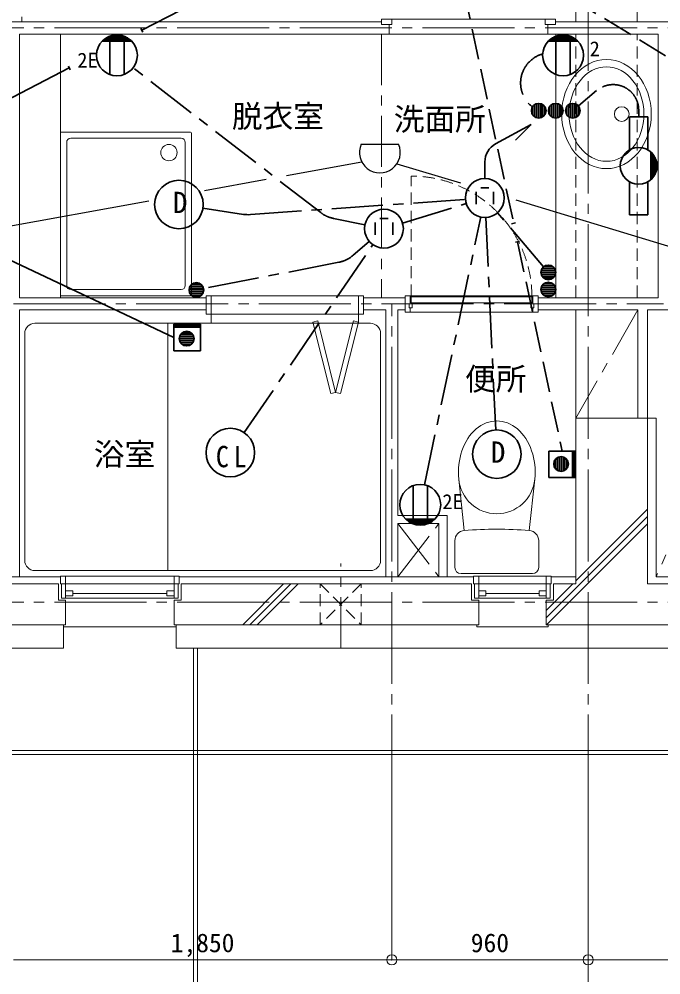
# Model space of a CAD drawing. Units: millimetres at full size, sheet at 1:50. Extents: x -9674 to 9699, y -6794 to 6791.
# Drawn here: x -990 to 2148, y -4199 to 478 of the extents above; entities that cross this region are included whole.
import ezdxf
from ezdxf.enums import TextEntityAlignment as Align

# ---------------------------------------------------------------- set-up
doc = ezdxf.new("R2010")
doc.units = ezdxf.units.MM
doc.header["$LTSCALE"] = 50
doc.header["$PDMODE"] = 32
doc.header["$PDSIZE"] = 50
for name, pattern in [('CHAIN1', [8, 5, -1, 1, -1]), ('CHAIN2', [12, 9, -1, 1, -1]), ('DASHED1', [1.8, 1.2, -0.6]), ('DASHED3', [4, 3, -1])]:
    doc.linetypes.add(name, pattern=pattern)
for name, color, linetype, lineweight in [('1-0_芯', 134, 'CHAIN2', 9), ('1-1_躯体', 134, 'Continuous', 9), ('1-2_間仕切', 134, 'Continuous', 9), ('1-3_建具', 134, 'Continuous', 9), ('1-4_仕上げ', 134, 'Continuous', 9), ('1-5_設備', 134, 'Continuous', 9), ('1-6_ﾊﾞﾙｺﾆｰ・階段', 134, 'Continuous', 9), ('1-7_その他', 134, 'DASHED1', 9), ('1-8_ハッチ', 134, 'Continuous', 9), ('1-B_寸法', 134, 'Continuous', 9), ('1-C_梁', 134, 'DASHED1', 9), ('1-D_記号', 134, 'CHAIN1', 9), ('2-0_芯', 2, 'Continuous', 35), ('2-E', 2, 'Continuous', 35), ('3-3', 1, 'Continuous', 25), ('3-E', 3, 'Continuous', 35)]:
    doc.layers.add(name, color=color, linetype=linetype, lineweight=lineweight)
doc.layers.add('1-A_文字', color=134, linetype='Continuous')
doc.styles.add('ＭＳ ゴシック', font='')
doc.styles.get('ＭＳ ゴシック').set_extended_font_data('MS Gothic')

msp = doc.modelspace()

# ---------------------------------------------------------------- linework, layer by layer
at = {"layer": '1-0_芯'}
for p, q in [((1792.5, -3375.62), (1792.5, 4844.38)), ((-8617.5, 434.38), (2962.5, 434.38)), ((-1017.5, -915.62), (2161.5, -915.62)), ((832.5, -3375.62), (832.5, -915.62)), ((-8617.5, -2375.62), (8392.5, -2375.62))]:
    msp.add_line(p, q, dxfattribs=at)
at = {"layer": '1-1_躯体'}
for p, q in [((1732.5, -2285.62), (1732.5, -1475.62)), ((1732.5, -1475.62), (2082.5, -1475.62)), ((2082.5, -2285.62), (2082.5, -1475.62)), ((-797.5, -2285.62), (-2867.5, -2285.62)), ((-797.5, -2285.62), (-797.5, -2365.62)), ((1222.5, -2285.62), (-197.5, -2285.62)), ((1222.5, -2285.62), (1222.5, -2365.62)), ((3035.5, -2285.62), (2082.5, -2285.62)), ((-797.5, -2365.62), (-762.5, -2365.62)), ((-762.5, -2485.62), (-762.5, -2365.62)), ((-232.5, -2485.62), (-232.5, -2365.62)), ((1222.5, -2365.62), (1257.5, -2365.62)), ((1257.5, -2485.62), (1257.5, -2365.62)), ((1622.5, -2365.62), (1587.5, -2365.62)), ((1587.5, -2485.62), (1587.5, -2365.62)), ((-762.5, -2485.62), (-3312.5, -2485.62)), ((1257.5, -2485.62), (-232.5, -2485.62))]:
    msp.add_line(p, q, dxfattribs=at)
for points in [[(-197.5, -2285.62), (-197.5, -2365.62), (-232.5, -2365.62)], [(1732.5, -2285.62), (1622.5, -2285.62), (1622.5, -2365.62)], [(3077.5, -2365.62), (3077.5, -2485.62), (1587.5, -2485.62)]]:
    msp.add_lwpolyline(points, dxfattribs=at)
at = {"layer": '1-2_間仕切'}
for p, q in [((-1457.5, 464.38), (782.5, 464.38)), ((820, 451.88), (820, 404.38)), ((1595, 451.88), (1595, 404.38)), ((1632.5, 464.38), (2187.5, 464.38)), ((-987.5, 404.38), (820, 404.38)), ((-987.5, -885.62), (-987.5, 404.38)), ((2135, 404.38), (1595, 404.38)), ((2135, -885.62), (2135, 404.38)), ((-75.5, -885.62), (-987.5, -885.62)), ((694.5, -885.62), (897.5, -885.62)), ((922.5, -875.62), (1522.5, -875.62)), ((1547.5, -885.62), (2135, -885.62)), ((-75.5, -945.62), (-987.5, -945.62)), ((-987.5, -2250.62), (-987.5, -945.62)), ((694.5, -945.62), (802.5, -945.62)), ((802.5, -2250.62), (802.5, -945.62)), ((862.5, -945.62), (897.5, -945.62)), ((862.5, -1950.62), (862.5, -945.62)), ((1547.5, -945.62), (2035, -945.62)), ((2035, -1475.62), (2035, -945.62)), ((2082.5, -1475.62), (2082.5, -945.62)), ((2082.5, -945.62), (2182.5, -945.62)), ((862.5, -1950.62), (1102.5, -1950.62)), ((1102.5, -2250.62), (1102.5, -1950.62)), ((862.5, -1990.62), (1062.5, -1990.62)), ((862.5, -2250.62), (862.5, -1990.62)), ((1062.5, -2250.62), (1062.5, -1990.62))]:
    msp.add_line(p, q, dxfattribs=at)
at = {"layer": '1-3_建具'}
for p, q in [((782.5, 476.88), (832.5, 476.88)), ((782.5, 476.88), (782.5, 451.88)), ((1582.5, 476.88), (832.5, 476.88)), ((832.5, 476.88), (832.5, 451.88)), ((1582.5, 476.88), (1632.5, 476.88)), ((1582.5, 476.88), (1582.5, 451.88)), ((1632.5, 476.88), (1632.5, 451.88)), ((782.5, 451.88), (832.5, 451.88)), ((1582.5, 451.88), (1632.5, 451.88)), ((820, 404.38), (1595, 404.38)), ((-75.5, -875.62), (-50.5, -875.62)), ((-75.5, -875.62), (-75.5, -965.62)), ((-50.5, -875.62), (669.5, -875.62)), ((-50.5, -965.62), (-50.5, -875.62)), ((669.5, -875.62), (694.5, -875.62)), ((669.5, -875.62), (669.5, -965.62)), ((694.5, -965.62), (694.5, -875.62)), ((897.5, -875.62), (922.5, -875.62)), ((897.5, -875.62), (897.5, -955.62)), ((922.5, -915.62), (922.5, -875.62)), ((927.5, -880.62), (927.5, -910.62)), ((1517.5, -880.62), (927.5, -880.62)), ((1517.5, -910.62), (1517.5, -880.62)), ((1522.5, -875.62), (1547.5, -875.62)), ((1522.5, -915.62), (1522.5, -875.62)), ((1547.5, -875.62), (1547.5, -955.62)), ((927.5, -910.62), (1517.5, -910.62)), ((932.5, -915.62), (932.5, -935.62)), ((1512.5, -935.62), (1512.5, -915.62)), ((1512.5, -915.62), (1527.5, -915.62)), ((1527.5, -915.62), (1527.5, -935.62)), ((-75.5, -965.62), (-50.5, -965.62)), ((-50.5, -965.62), (669.5, -965.62)), ((669.5, -965.62), (694.5, -965.62)), ((897.5, -955.62), (922.5, -955.62)), ((932.5, -935.62), (917.5, -935.62)), ((922.5, -955.62), (922.5, -935.62)), ((1522.5, -955.62), (922.5, -955.62)), ((1527.5, -935.62), (1512.5, -935.62)), ((1522.5, -955.62), (1522.5, -935.62)), ((1522.5, -955.62), (1547.5, -955.62)), ((470.62, -999.55), (446.37, -1005.62)), ((446.37, -1005.62), (533.68, -1354.87)), ((446.37, -1005.62), (533.68, -1354.87)), ((446.37, -1005.62), (533.68, -1354.87)), ((446.37, -1005.62), (533.68, -1354.87)), ((557.93, -1348.8), (470.62, -999.55)), ((557.93, -1348.8), (645.25, -999.55)), ((669.5, -1005.62), (582.19, -1354.87)), ((669.5, -1005.62), (582.19, -1354.87)), ((669.5, -1005.62), (582.19, -1354.87)), ((669.5, -1005.62), (582.19, -1354.87)), ((645.25, -999.55), (669.5, -1005.62)), ((557.93, -1348.8), (533.68, -1354.87)), ((557.93, -1348.8), (582.19, -1354.87)), ((-787.5, -2248.62), (-787.5, -2285.62)), ((-787.5, -2248.62), (-762.5, -2248.62)), ((-787.5, -2285.62), (-762.5, -2285.62)), ((-782.5, -2355.62), (-782.5, -2285.62)), ((-762.5, -2248.62), (-762.5, -2285.62)), ((-232.5, -2248.62), (-762.5, -2248.62)), ((-762.5, -2285.62), (-762.5, -2355.62)), ((-747.5, -2285.62), (-762.5, -2285.62)), ((-762.5, -2285.62), (-247.5, -2285.62)), ((-247.5, -2285.62), (-232.5, -2285.62)), ((-232.5, -2248.62), (-232.5, -2285.62)), ((-207.5, -2248.62), (-232.5, -2248.62)), ((-232.5, -2285.62), (-232.5, -2355.62)), ((-207.5, -2285.62), (-232.5, -2285.62)), ((-212.5, -2355.62), (-212.5, -2285.62)), ((-207.5, -2248.62), (-207.5, -2285.62)), ((1232.5, -2248.62), (1232.5, -2285.62)), ((1232.5, -2248.62), (1257.5, -2248.62)), ((1232.5, -2285.62), (1257.5, -2285.62)), ((1237.5, -2355.62), (1237.5, -2285.62)), ((1257.5, -2248.62), (1257.5, -2285.62)), ((1587.5, -2248.62), (1257.5, -2248.62)), ((1257.5, -2285.62), (1257.5, -2355.62)), ((1272.5, -2285.62), (1257.5, -2285.62)), ((1272.5, -2285.62), (1572.5, -2285.62)), ((1572.5, -2285.62), (1587.5, -2285.62)), ((1587.5, -2248.62), (1587.5, -2285.62)), ((1612.5, -2248.62), (1587.5, -2248.62)), ((1587.5, -2285.62), (1587.5, -2355.62)), ((1612.5, -2285.62), (1587.5, -2285.62)), ((1607.5, -2355.62), (1607.5, -2285.62)), ((1612.5, -2248.62), (1612.5, -2285.62)), ((-267.5, -2332.62), (-727.5, -2332.62)), ((1552.5, -2332.62), (1292.5, -2332.62)), ((-782.5, -2355.62), (-747.5, -2355.62)), ((-727.5, -2344.62), (-762.5, -2344.62)), ((-747.5, -2355.62), (-247.5, -2355.62)), ((-267.5, -2344.62), (-232.5, -2344.62)), ((-212.5, -2355.62), (-247.5, -2355.62)), ((1237.5, -2355.62), (1272.5, -2355.62)), ((1292.5, -2344.62), (1257.5, -2344.62)), ((1272.5, -2355.62), (1572.5, -2355.62)), ((1552.5, -2344.62), (1587.5, -2344.62)), ((1607.5, -2355.62), (1572.5, -2355.62)), ((-772.5, -2485.62), (-772.5, -2600.62)), ((-222.5, -2495.62), (-772.5, -2495.62)), ((-222.5, -2485.62), (-222.5, -2600.62)), ((1247.5, -2485.62), (1247.5, -2495.62))]:
    msp.add_line(p, q, dxfattribs=at)
at = {"layer": '1-3_建具', "linetype": 'DASHED1'}
msp.add_line((927.5, -880.62), (927.5, -290.62), dxfattribs=at)
at = {"layer": '1-3_建具'}
for points in [[(-977.5, 489.38), (-977.5, 464.38), (-1057.5, 464.38)], [(917.5, -935.62), (917.5, -915.62), (932.5, -915.62)], [(-727.5, -2344.62), (-727.5, -2320.62), (-762.5, -2320.62)], [(-267.5, -2344.62), (-267.5, -2320.62), (-232.5, -2320.62)], [(1292.5, -2344.62), (1292.5, -2320.62), (1257.5, -2320.62)], [(1552.5, -2344.62), (1552.5, -2320.62), (1587.5, -2320.62)], [(1597.5, -2485.62), (1597.5, -2495.62), (1247.5, -2495.62)]]:
    msp.add_lwpolyline(points, dxfattribs=at)
at = {"layer": '1-3_建具', "linetype": 'DASHED1'}
msp.add_arc((927.5, -880.62), 590, 0, 90, dxfattribs=at)
at = {"layer": '1-4_仕上げ'}
msp.add_line((1732.5, -1475.62), (1732.5, -945.62), dxfattribs=at)
at = {"layer": '1-5_設備'}
for p, q in [((-787.5, -885.62), (-787.5, 404.38)), ((1635, -885.62), (1635, 404.38)), ((-152.5, -75.62), (-787.5, -75.62)), ((-147.5, -870.62), (-147.5, -80.62)), ((-757.5, -825.62), (-757.5, -125.62)), ((-197.5, -105.62), (-737.5, -105.62)), ((-177.5, -825.62), (-177.5, -125.62)), ((-787.5, -875.62), (-152.5, -875.62)), ((-737.5, -845.62), (-197.5, -845.62)), ((-50.5, -965.62), (-50.5, -1010.62)), ((669.5, -965.62), (669.5, -1010.62)), ((727.5, -1010.62), (-912.5, -1010.62)), ((-262.5, -2220.62), (-262.5, -1010.62)), ((446.37, -1005.62), (533.68, -1354.87)), ((669.5, -1005.62), (582.19, -1354.87)), ((-962.5, -1060.62), (-962.5, -2170.62)), ((777.5, -1060.62), (777.5, -2170.62)), ((1186.84, -2024.53), (1160.19, -1773.46)), ((1504.83, -2024.53), (1531.49, -1773.46)), ((1140.84, -2205.62), (1140.84, -2074.37)), ((1550.84, -2205.62), (1550.84, -2074.37)), ((727.5, -2220.62), (-912.5, -2220.62)), ((1170.84, -2235.62), (1520.84, -2235.62))]:
    msp.add_line(p, q, dxfattribs=at)
for centre, radius in [((1956.76, 12.9), 36), ((-257.5, -175.62), 40)]:
    msp.add_circle(centre, radius, dxfattribs=at)
for centre, radius, start, end in [((-152.5, -80.62), 5, 0, 90), ((-737.5, -125.62), 20, 90, 180), ((-197.5, -125.62), 20, 0, 90), ((-737.5, -825.62), 20, 180, 270), ((-197.5, -825.62), 20, 270, 0), ((-152.5, -870.62), 5, 270, 0), ((-912.5, -1060.62), 50, 90, 180), ((727.5, -1060.62), 50, 0, 90), ((1345.84, -1756.34), 186.44, 185.26901, 354.731), ((1190.84, -2074.37), 50, 94.58409, 180), ((1345.84, -4007.55), 1989.39, 85.41592, 94.58409), ((1500.84, -2074.37), 50, 0, 85.41592), ((-912.5, -2170.62), 50, 180, 270), ((727.5, -2170.62), 50, 270, 0), ((1170.84, -2205.62), 30, 180, 270), ((1520.84, -2205.62), 30, 270, 0)]:
    msp.add_arc(centre, radius, start, end, dxfattribs=at)
for major_axis, ratio in [((0, 267), 0.8202), ((0, 231), 0.7922)]:
    msp.add_ellipse((1882.36, 12.9), major_axis=major_axis, ratio=ratio, dxfattribs=at)
msp.add_ellipse((1345.84, -1738.42), major_axis=(0, 250), ratio=0.75, start_param=4.5717765, end_param=7.9945944, dxfattribs=at)
at = {"layer": '1-6_ﾊﾞﾙｺﾆｰ・階段'}
for p, q in [((-3302.5, -2600.62), (-772.5, -2600.62)), ((-222.5, -2600.62), (3067.5, -2600.62)), ((-137.5, -2600.62), (-137.5, -5171.24)), ((-117.5, -2600.62), (-117.5, -5171.24)), ((-6367.5, -3100.62), (6112.5, -3100.62)), ((-6367.5, -3120.62), (6112.5, -3120.62))]:
    msp.add_line(p, q, dxfattribs=at)
at = {"layer": '1-7_その他', "linetype": 'CHAIN1'}
for p, q in [((2941.5, -405.62), (2125, -2250.62)), ((2035, -945.62), (1732.5, -1475.62)), ((862.5, -2250.62), (1062.5, -1990.62)), ((862.5, -1990.62), (1062.5, -2250.62)), ((582.5, -2600.62), (582.5, -2185.62))]:
    msp.add_line(p, q, dxfattribs=at)
at = {"layer": '1-7_その他'}
for p, q in [((482.5, -2485.62), (482.5, -2285.62)), ((482.5, -2285.62), (682.5, -2485.62)), ((682.5, -2285.62), (482.5, -2485.62)), ((682.5, -2485.62), (682.5, -2285.62))]:
    msp.add_line(p, q, dxfattribs=at)
at = {"layer": '1-8_ハッチ'}
for p, q in [((2082.5, -1475.62), (2125, -1475.62)), ((2125, -2250.62), (2125, -1475.62)), ((1587.5, -2451.32), (2082.5, -1956.32)), ((1732.5, -2270.96), (2082.5, -1920.96)), ((1588.56, -2485.62), (2082.5, -1991.67)), ((-787.5, -2250.62), (-2867.5, -2250.62)), ((1232.5, -2250.62), (-207.5, -2250.62)), ((103.63, -2485.62), (303.63, -2285.62)), ((138.99, -2485.62), (338.99, -2285.62)), ((174.35, -2485.62), (374.35, -2285.62)), ((1587.5, -2415.96), (1717.85, -2285.62)), ((1732.5, -2250.62), (1612.5, -2250.62)), ((3047.5, -2250.62), (2125, -2250.62))]:
    msp.add_line(p, q, dxfattribs=at)
at = {"layer": '1-B_寸法'}
for p, q in [((832.5, -3375.62), (832.5, -4125.62)), ((1792.5, -3375.62), (1792.5, -4375.62)), ((-1017.5, -4125.62), (832.5, -4125.62)), ((832.5, -4125.62), (1792.5, -4125.62)), ((1792.5, -4125.62), (2962.5, -4125.62))]:
    msp.add_line(p, q, dxfattribs=at)
for p in [(832.5, -4125.62), (1792.5, -4125.62)]:
    msp.add_point(p, dxfattribs=at)
at = {"layer": '1-C_梁'}
for p, q in [((1732.5, 464.38), (1732.5, 1314.38)), ((2032.5, 464.38), (2032.5, 1304.38)), ((1732.5, -885.62), (1732.5, 404.38)), ((2032.5, -885.62), (2032.5, 404.38))]:
    msp.add_line(p, q, dxfattribs=at)
at = {"layer": '1-D_記号'}
msp.add_line((782.5, 404.38), (782.5, -885.62), dxfattribs=at)
at = {"layer": '2-0_芯'}
for p, q in [((381.32, 822.79), (-389.7, 422.88)), ((-385.09, 414.01), (-394.3, 431.76)), ((-450.59, 379.51), (-573.21, 379.51)), ((-459.22, 385.51), (-564.58, 385.51)), ((-470.44, 391.51), (-553.37, 391.51)), ((-546.9, 394.19), (-546.9, 206.8)), ((-487.58, 397.51), (-536.22, 397.51)), ((-476.9, 394.19), (-476.9, 206.8)), ((1731.43, 379.51), (1608.81, 379.51)), ((1722.8, 385.51), (1617.44, 385.51)), ((1711.58, 391.51), (1628.65, 391.51)), ((1635.12, 394.19), (1635.12, 206.8)), ((1694.44, 397.51), (1645.8, 397.51)), ((1705.12, 394.19), (1705.12, 206.8)), ((-440.49, 370.51), (-583.32, 370.51)), ((-443.56, 373.51), (-580.25, 373.51)), ((1741.53, 370.51), (1598.7, 370.51)), ((1738.46, 373.51), (1601.78, 373.51)), ((-744.64, 238.78), (-2096.63, -462.47)), ((-740.03, 229.9), (-749.24, 247.66)), ((1522.07, 50.93), (1522.07, 7.72)), ((1531.67, 59.78), (1531.67, -1.13)), ((1541.27, 64.03), (1541.27, -5.38)), ((1550.87, 65.33), (1550.87, -6.68)), ((1560.48, 64.03), (1560.48, -5.38)), ((1570.08, 59.78), (1570.08, -1.13)), ((1579.68, 50.93), (1579.68, 7.72)), ((1605.42, 50.93), (1605.42, 7.72)), ((1615.02, 59.78), (1615.02, -1.13)), ((1624.62, 64.03), (1624.62, -5.38)), ((1634.22, 65.33), (1634.22, -6.68)), ((1643.82, 64.03), (1643.82, -5.38)), ((1653.43, 59.78), (1653.43, -1.13)), ((1663.03, 50.93), (1663.03, 7.72)), ((1688.77, 50.93), (1688.77, 7.72)), ((1698.37, 59.78), (1698.37, -1.13)), ((1707.97, 64.03), (1707.97, -5.38)), ((1717.57, 65.33), (1717.57, -6.68)), ((1727.17, 64.03), (1727.17, -5.38)), ((1736.77, 59.78), (1736.77, -1.13)), ((1746.38, 50.93), (1746.38, 7.72)), ((2039.82, 32.13), (2039.82, -0.51)), ((1339.28, -133.28), (1513.62, -37.68)), ((1513.62, -37.68), (1436.81, -114.49)), ((2084.83, -0.51), (1994.81, -0.51)), ((1994.81, -0.51), (1994.81, -162.6)), ((2084.83, -162.6), (2084.83, -0.51)), ((2098.61, -308.72), (2098.61, -172.39)), ((2101.61, -306.02), (2101.61, -175.09)), ((2107.61, -299.78), (2107.61, -181.33)), ((1287.37, -220.96), (1287.37, -302.68)), ((2113.61, -292.11), (2113.61, -189)), ((2119.61, -282.23), (2119.61, -199.09)), ((2125.61, -267.81), (2125.61, -213.3)), ((1994.81, -318.51), (1994.81, -480.6)), ((2084.83, -480.6), (2084.83, -318.51)), ((1994.81, -480.6), (2084.83, -480.6)), ((1628.28, -742.75), (1567.37, -742.75)), ((1619.43, -733.15), (1576.22, -733.15)), ((1633.83, -761.95), (1561.82, -761.95)), ((1632.53, -752.35), (1563.12, -752.35)), ((1632.53, -771.55), (1563.12, -771.55)), ((1628.28, -781.15), (1567.37, -781.15)), ((1619.43, -790.76), (1576.22, -790.76)), ((-88.19, -838.14), (-157.6, -838.14)), ((-92.44, -828.54), (-153.36, -828.54)), ((-101.29, -818.94), (-144.5, -818.94)), ((1632.53, -835.7), (1563.12, -835.7)), ((1628.28, -826.1), (1567.37, -826.1)), ((1619.43, -816.49), (1576.22, -816.49)), ((-86.89, -847.74), (-158.9, -847.74)), ((-88.19, -857.35), (-157.6, -857.35)), ((-92.44, -866.95), (-153.36, -866.95)), ((-101.29, -876.55), (-144.5, -876.55)), ((1633.83, -845.3), (1561.82, -845.3)), ((1632.53, -854.9), (1563.12, -854.9)), ((1628.28, -864.5), (1567.37, -864.5)), ((1619.43, -874.11), (1576.22, -874.11)), ((936.65, -1992.64), (936.65, -1805.25)), ((1006.65, -1992.64), (1006.65, -1805.25)), ((1043.07, -1968.96), (900.24, -1968.96)), ((1040, -1971.96), (903.31, -1971.96)), ((1032.96, -1977.96), (910.34, -1977.96)), ((1024.33, -1983.97), (918.97, -1983.97)), ((1013.12, -1989.96), (930.19, -1989.96)), ((995.97, -1995.96), (947.33, -1995.96))]:
    msp.add_line(p, q, dxfattribs=at)
at = {"layer": '2-0_芯', "linetype": 'CHAIN1'}
for p, q in [((484.79, -469.12), (-432.74, 239.36)), ((1834.25, 127.7), (1745.1, 52.54)), ((140.84, -478.96), (1192.61, -404.39)), ((107.71, -477.64), (-91.16, -447.43)), ((884.93, -520.08), (1196.48, -425.32)), ((546.57, -497.39), (700.96, -528.79)), ((992.24, -1801.07), (1267.82, -490.64)), ((1340.68, -1532.59), (1291.82, -492.56)), ((1574.47, -734.55), (1348.99, -469.97)), ((110.19, -1545.36), (742.09, -623.52)), ((643.34, -678.22), (722.23, -609.9)), ((573.82, -712.05), (-87.55, -840.86))]:
    msp.add_line(p, q, dxfattribs=at)
at = {"layer": '2-0_芯'}
for centre, radius in [((-511.9, 300.49), 100.02), ((1670.12, 300.49), 100.02), ((1550.87, 29.33), 36.01), ((1634.22, 29.33), 36.01), ((1717.57, 29.33), 36.01), ((2039.82, -240.55), 90.02), ((1597.82, -761.95), 36.01), ((-122.9, -847.74), 36.01), ((1597.82, -845.3), 36.01), ((971.65, -1898.95), 100.02)]:
    msp.add_circle(centre, radius, dxfattribs=at)
at = {"layer": '2-0_芯', "linetype": 'CHAIN1'}
for centre, radius, start, end in [((1610.5, 164.91), 148.11, 105.72973, 232.29939), ((1914.82, 32.13), 125, 0, 130.13554), ((576.47, -350.4), 150, 232.32596, 258.50344), ((545.15, -564.82), 150, 281.02093, 310.88878)]:
    msp.add_arc(centre, radius, start, end, dxfattribs=at)
at = {"layer": '2-0_芯'}
for centre, radius, start, end in [((1387.37, -220.96), 100, 118.7398, 180), ((130.24, -329.34), 150, 261.36192, 274.05555)]:
    msp.add_arc(centre, radius, start, end, dxfattribs=at)
at = {"layer": '2-E'}
for p, q in [((1244.29, -427.67), (1244.29, -367.67)), ((1307.37, -348.34), (1267.37, -348.34)), ((1330.44, -427.67), (1330.44, -367.67)), ((814.05, -498.38), (774.05, -498.38)), ((750.97, -577.72), (750.97, -517.72)), ((837.12, -577.72), (837.12, -517.72))]:
    msp.add_line(p, q, dxfattribs=at)
for centre, radius in [((-208.58, -429.59), 118.77), ((1287.37, -397.67), 95), ((794.05, -547.72), 95), ((43.03, -1643.33), 118.77), ((1346.25, -1651.23), 118.77)]:
    msp.add_circle(centre, radius, dxfattribs=at)
at = {"layer": '3-3'}
for p, q in [((682.45, -134.4), (865.82, -134.4)), ((317.94, -287.7), (685.42, -220.61)), ((857.44, -229.77), (1167.9, -324.25)), ((-84.3, -361.13), (218.21, -305.9)), ((-1267.42, -577.12), (-356.37, -410.8)), ((1439.07, -406.78), (4270.84, -1268.59))]:
    msp.add_line(p, q, dxfattribs=at)
msp.add_arc((774.14, -174.4), 100.03, 156.4305, 23.56947, dxfattribs=at)
at = {"layer": '3-E', "linetype": 'DASHED3'}
for p, q in [((1142.39, 820.02), (1428.06, -521.41)), ((6100.62, -2094.15), (1311.59, 821.32)), ((1447.46, -612.55), (1665.44, -1636.13))]:
    msp.add_line(p, q, dxfattribs=at)
at = {"layer": '3-E'}
for p, q in [((-1770.5, -353.7), (-233.74, -1080.26)), ((-233.74, -1015.26), (-103.74, -1015.26)), ((-233.74, -1145.26), (-233.74, -1015.26)), ((-233.74, -1020.26), (-103.74, -1020.26)), ((-233.74, -1025.26), (-103.74, -1025.26)), ((-103.74, -1015.26), (-103.74, -1145.26)), ((-233.74, -1030.26), (-103.74, -1030.26)), ((-140.13, -1066.44), (-201.05, -1066.44)), ((-148.98, -1056.83), (-192.19, -1056.83)), ((-134.58, -1085.64), (-206.6, -1085.64)), ((-135.89, -1076.04), (-205.29, -1076.04)), ((-135.89, -1095.24), (-205.29, -1095.24)), ((-140.13, -1104.84), (-201.05, -1104.84)), ((-148.98, -1114.44), (-192.19, -1114.44)), ((-103.74, -1145.26), (-233.74, -1145.26)), ((1600.44, -1766.13), (1600.44, -1636.13)), ((1600.44, -1636.13), (1730.44, -1636.13)), ((1715.44, -1636.13), (1715.44, -1766.13)), ((1720.44, -1636.13), (1720.44, -1766.13)), ((1725.44, -1636.13), (1725.44, -1766.13)), ((1730.44, -1636.13), (1730.44, -1766.13)), ((1631.25, -1720.89), (1631.25, -1677.68)), ((1640.86, -1729.75), (1640.86, -1668.83)), ((1650.46, -1733.99), (1650.46, -1664.58)), ((1660.06, -1735.29), (1660.06, -1663.28)), ((1669.66, -1733.99), (1669.66, -1664.58)), ((1679.26, -1729.75), (1679.26, -1668.83)), ((1688.87, -1720.89), (1688.87, -1677.68)), ((1730.44, -1766.13), (1600.44, -1766.13))]:
    msp.add_line(p, q, dxfattribs=at)
at = {"layer": '3-E', "linetype": 'CHAIN1'}
for p, q in [((1437.84, -519.32), (1418.28, -523.49)), ((1457.25, -610.46), (1437.68, -614.63))]:
    msp.add_line(p, q, dxfattribs=at)
at = {"layer": '3-E'}
for centre in [(-170.59, -1085.64), (1660.06, -1699.29)]:
    msp.add_circle(centre, 36.01, dxfattribs=at)

# ---------------------------------------------------------------- texts
at = {"layer": '1-A_文字', "style": 'ＭＳ ゴシック'}
for s, p in [('脱衣室', (50.39, -85.9)), ('洗面所', (842.11, -99.91)), ('便所', (1190.28, -1370.95)), ('浴室', (-624.29, -1739.4))]:
    msp.add_text(s, height=110, dxfattribs=at).set_placement(p, align=Align.BOTTOM_LEFT)
at = {"layer": '1-B_寸法', "style": 'ＭＳ ゴシック'}
for s, p in [('1,850', (-248.75, -4115.62)), ('960', (1218.75, -4115.62))]:
    msp.add_text(s, height=91.64, dxfattribs=at).set_placement(p, align=Align.BOTTOM_LEFT)
at = {"layer": '2-0_芯', "color": 7, "style": 'ＭＳ ゴシック'}
for s, p in [('2', (1799.93, 273.66)), ('2E', (-705.53, 217.93)), ('2E', (1079.47, -1942.12))]:
    msp.add_text(s, height=73.31, dxfattribs=at).set_placement(p, align=Align.BOTTOM_LEFT)
at = {"layer": '2-E', "color": 7, "style": 'ＭＳ ゴシック'}
for p in [(-238.1, -503.19), (1316.74, -1724.83)]:
    msp.add_text('D', height=104.5, dxfattribs=at).set_placement(p, align=Align.BOTTOM_LEFT)
at = {"layer": '2-E', "color": 7, "insert": (-28.05, -1716.92), "char_height": 104.5, "attachment_point": 7, "style": 'ＭＳ ゴシック'}
msp.add_mtext('\\T1.36;\\W0.9;CL', dxfattribs=at)

doc.saveas('drawing.dxf')
